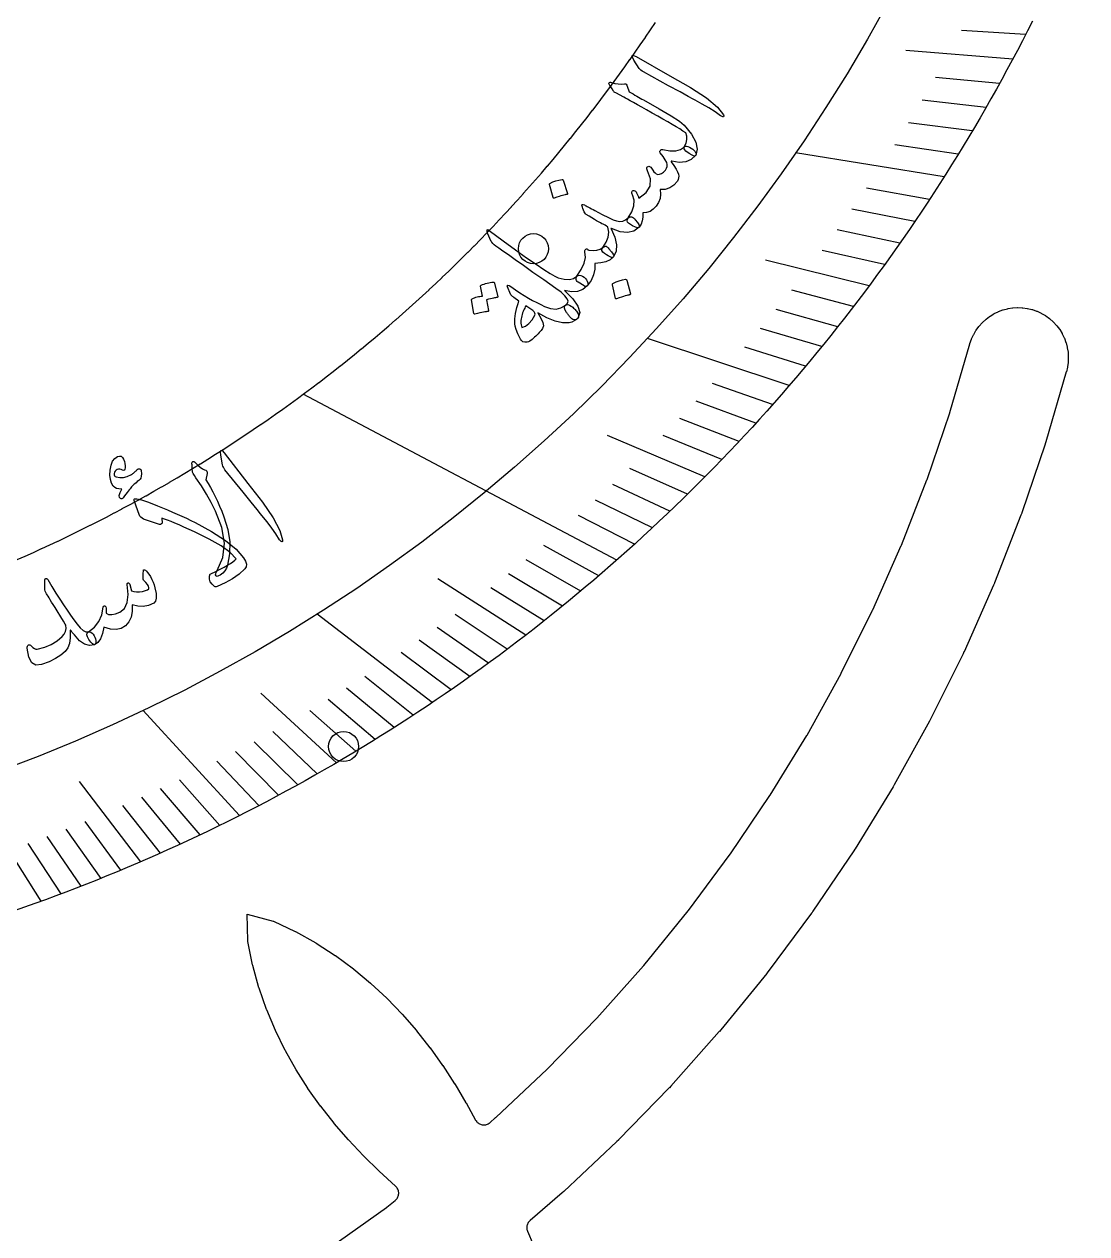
# Model space of a CAD drawing. Header units: millimetres. Extents: x -68 to 68, y -68 to 68.
# Drawn here: x 16.06 to 44.82, y -35.22 to -2.49 of the extents above; entities that cross this region are included whole.
import ezdxf

# ---------------------------------------------------------------- set-up
doc = ezdxf.new("R2010")
doc.units = ezdxf.units.MM
for name, color, linetype in [('CUT_INNER', 6, 'Continuous'), ('ENGRAVE', 7, 'Continuous'), ('ENGRAVE_FINE', 8, 'Continuous'), ('TEXT', 5, 'Continuous')]:
    doc.layers.add(name, color=color, linetype=linetype)

msp = doc.modelspace()

# ---------------------------------------------------------------- linework, layer by layer
at = {"layer": 'CUT_INNER'}
for points in [[(43.3511, -2.4031), (43.2164, -2.6687), (43.08, -2.9334), (42.9421, -3.1973), (42.8025, -3.4604), (42.6613, -3.7226), (42.5185, -3.9839), (42.3742, -4.2444), (42.2282, -4.5039), (42.0806, -4.7626), (41.9315, -5.0204), (41.7807, -5.2772), (41.6284, -5.5331), (41.4745, -5.788), (41.3191, -6.042), (41.1621, -6.2951), (41.0036, -6.5472), (40.8435, -6.7983), (40.6819, -7.0484), (40.5187, -7.2975), (40.354, -7.5456), (40.1878, -7.7927), (40.0201, -8.0388), (39.8509, -8.2838), (39.6802, -8.5278), (39.5079, -8.7708), (39.3342, -9.0127), (39.1591, -9.2535), (38.9824, -9.4932), (38.8043, -9.7319), (38.6247, -9.9694), (38.4437, -10.2059), (38.2612, -10.4412), (38.0772, -10.6754), (37.8919, -10.9085), (37.7051, -11.1404), (37.5169, -11.3712), (37.3273, -11.6008), (37.1362, -11.8293), (36.9438, -12.0565), (36.75, -12.2826), (36.5548, -12.5075), (36.3582, -12.7312), (36.1603, -12.9537), (35.961, -13.175), (35.7603, -13.395), (35.5583, -13.6138), (35.355, -13.8314), (35.1503, -14.0477), (34.9443, -14.2627), (34.737, -14.4765), (34.5284, -14.689), (34.3184, -14.9002), (34.1072, -15.1102), (33.8947, -15.3188), (33.681, -15.5261), (33.4659, -15.7321), (33.2496, -15.9368), (33.0321, -16.1401), (32.8133, -16.3422), (32.5932, -16.5428), (32.372, -16.7421), (32.1495, -16.9401), (31.9258, -17.1367), (31.7009, -17.3319), (31.4748, -17.5257), (31.2476, -17.7181), (31.0191, -17.9091), (30.7895, -18.0988), (30.5587, -18.287), (30.3268, -18.4738), (30.0937, -18.6592), (29.8595, -18.8431), (29.6242, -19.0256), (29.3878, -19.2066), (29.1502, -19.3862), (28.9116, -19.5644), (28.6719, -19.741), (28.4311, -19.9162), (28.1892, -20.0899), (27.9462, -20.2621), (27.7022, -20.4329), (27.4572, -20.6021), (27.2111, -20.7698), (26.964, -20.936), (26.7159, -21.1007), (26.4668, -21.2639), (26.2167, -21.4255), (25.9656, -21.5856), (25.7135, -21.7442), (25.4605, -21.9012), (25.2065, -22.0566), (24.9515, -22.2105), (24.6956, -22.3628), (24.4388, -22.5135), (24.1811, -22.6627), (23.9224, -22.8103), (23.6629, -22.9563), (23.4024, -23.1007), (23.1411, -23.2435), (22.8789, -23.3847), (22.6158, -23.5242), (22.3519, -23.6622), (22.0872, -23.7985), (21.8216, -23.9332), (21.5552, -24.0663), (21.288, -24.1978), (21.02, -24.3276), (20.7512, -24.4557), (20.4816, -24.5822), (20.2112, -24.7071), (19.9401, -24.8302), (19.6682, -24.9518), (19.3956, -25.0716), (19.1223, -25.1898), (18.8482, -25.3063), (18.5734, -25.4211), (18.298, -25.5342), (18.0218, -25.6456), (17.745, -25.7554), (17.4674, -25.8634), (17.1893, -25.9697), (16.9105, -26.0743), (16.631, -26.1772), (16.3509, -26.2784), (16.0703, -26.3779), (15.789, -26.4756)], [(15.8655, -16.9741), (16.0871, -16.8767), (16.0885, -16.8761), (16.3095, -16.7773), (16.3109, -16.7767), (16.5313, -16.6766), (16.5327, -16.6759), (16.7524, -16.5744), (16.7538, -16.5738), (16.973, -16.471), (16.9744, -16.4703), (17.1929, -16.3662), (17.1942, -16.3655), (17.4121, -16.26), (17.4135, -16.2593), (17.6307, -16.1525), (17.632, -16.1518), (17.8486, -16.0436), (17.85, -16.0429), (18.0658, -15.9334), (18.0672, -15.9327), (18.2824, -15.8219), (18.2838, -15.8212), (18.4983, -15.7091), (18.4996, -15.7084), (18.7135, -15.5949), (18.7148, -15.5942), (18.9279, -15.4794), (18.9293, -15.4787), (19.1417, -15.3626), (19.1431, -15.3619), (19.3548, -15.2445), (19.3561, -15.2438), (19.5671, -15.1251), (19.5684, -15.1244), (19.7787, -15.0044), (19.78, -15.0036), (19.9895, -14.8824), (19.9908, -14.8816), (20.1996, -14.7591), (20.2009, -14.7583), (20.4089, -14.6345), (20.4102, -14.6337), (20.6174, -14.5087), (20.6188, -14.5079), (20.8252, -14.3815), (20.8265, -14.3807), (21.0322, -14.2531), (21.0335, -14.2523), (21.2384, -14.1234), (21.2397, -14.1226), (21.4438, -13.9925), (21.4451, -13.9916), (21.6484, -13.8603), (21.6497, -13.8594), (21.8522, -13.7268), (21.8535, -13.7259), (22.0551, -13.5921), (22.0564, -13.5912), (22.2573, -13.4561), (22.2585, -13.4553), (22.4586, -13.319), (22.4598, -13.3181), (22.659, -13.1805), (22.6603, -13.1797), (22.8586, -13.0409), (22.8598, -13.04), (23.0573, -12.9), (23.0586, -12.8991), (23.2552, -12.7579), (23.2564, -12.757), (23.4522, -12.6146), (23.4534, -12.6137), (23.6483, -12.4701), (23.6495, -12.4692), (23.8435, -12.3244), (23.8447, -12.3235), (24.0378, -12.1775), (24.039, -12.1766), (24.2312, -12.0294), (24.2324, -12.0285), (24.4237, -11.8802), (24.4249, -11.8792), (24.6153, -11.7297), (24.6165, -11.7288), (24.8059, -11.5781), (24.8071, -11.5771), (24.9956, -11.4253), (24.9968, -11.4243), (25.1844, -11.2714), (25.1856, -11.2704), (25.3722, -11.1163), (25.3734, -11.1153), (25.5591, -10.96), (25.5603, -10.959), (25.745, -10.8026), (25.7462, -10.8016), (25.93, -10.6441), (25.9311, -10.6431), (26.1139, -10.4844), (26.1151, -10.4834), (26.2969, -10.3236), (26.2981, -10.3226), (26.4789, -10.1617), (26.48, -10.1607), (26.6599, -9.9987), (26.661, -9.9976), (26.8399, -9.8345), (26.841, -9.8335), (27.0189, -9.6693), (27.02, -9.6682), (27.1968, -9.5029), (27.1979, -9.5019), (27.3738, -9.3355), (27.3749, -9.3345), (27.5497, -9.167), (27.5508, -9.166), (27.7245, -8.9974), (27.7256, -8.9964), (27.8984, -8.8268), (27.8995, -8.8257), (28.0711, -8.6551), (28.0722, -8.654), (28.2429, -8.4823), (28.2439, -8.4812), (28.4135, -8.3085), (28.4146, -8.3074), (28.5831, -8.1336), (28.5842, -8.1325), (28.7516, -7.9577), (28.7527, -7.9566), (28.919, -7.7808), (28.9201, -7.7797), (29.0854, -7.6028), (29.0864, -7.6017), (29.2506, -7.4239), (29.2517, -7.4227), (29.4148, -7.2439), (29.4158, -7.2427), (29.5778, -7.0629), (29.5788, -7.0618), (29.7397, -6.8809), (29.7407, -6.8798), (29.9005, -6.6979), (29.9015, -6.6968), (30.0602, -6.514), (30.0612, -6.5128), (30.2187, -6.329), (30.2197, -6.3279), (30.3762, -6.1431), (30.3771, -6.142), (30.5324, -5.9563), (30.5334, -5.9551), (30.6875, -5.7685), (30.6885, -5.7673), (30.8415, -5.5797), (30.8425, -5.5785), (30.9943, -5.39), (30.9952, -5.3888), (31.1459, -5.1993), (31.1469, -5.1981), (31.2964, -5.0078), (31.2973, -5.0065), (31.4457, -4.8153), (31.4466, -4.8141), (31.5937, -4.6219), (31.5947, -4.6206), (31.7407, -4.4276), (31.7416, -4.4263), (31.8864, -4.2323), (31.8873, -4.2311), (32.0309, -4.0363), (32.0318, -4.035), (32.1742, -3.8393), (32.1751, -3.838), (32.3163, -3.6414), (32.3172, -3.6402), (32.4571, -3.4427), (32.458, -3.4414), (32.5968, -3.2431), (32.5977, -3.2419), (32.7352, -3.0427), (32.7361, -3.0414), (32.8724, -2.8414), (32.8733, -2.8401), (33.0084, -2.6393), (33.0092, -2.638), (33.1431, -2.4363)], [(24.3175, -35.6088), (25.8642, -34.5017), (25.8731, -34.4951), (26.1009, -34.3162), (26.1194, -34.3002), (26.1362, -34.2824), (26.1512, -34.2631), (26.1642, -34.2424), (26.1752, -34.2206), (26.184, -34.1977), (26.1905, -34.1742), (26.1946, -34.1501), (26.1964, -34.1257), (26.1958, -34.1012), (26.1929, -34.077), (26.1875, -34.0531), (26.1799, -34.0299), (26.17, -34.0075), (26.158, -33.9862), (26.1439, -33.9662), (26.128, -33.9476), (26.1103, -33.9307), (26.1091, -33.9296), (26.1064, -33.9272), (25.6686, -33.5248), (25.6656, -33.5219), (25.244, -33.1075), (25.2406, -33.1041), (24.8371, -32.6762), (24.8335, -32.6723), (24.4498, -32.2294), (24.4462, -32.2249), (24.0839, -31.7657), (24.0802, -31.7608), (23.7409, -31.284), (23.7372, -31.2786), (23.4221, -30.7831), (23.4186, -30.7772), (23.1289, -30.2619), (23.1257, -30.2558), (22.8626, -29.7197), (22.8596, -29.7131), (22.6245, -29.1551), (22.6218, -29.1482), (22.4168, -28.5669), (22.4144, -28.5592), (22.2433, -27.9523), (22.241, -27.9429), (22.113, -27.303), (22.1122, -27.2978), (22.1118, -27.2926), (22.0902, -26.5692), (22.0903, -26.5634), (22.0959, -26.5647), (22.7941, -26.7553), (22.7991, -26.7569), (22.8039, -26.7589), (23.396, -27.0333), (23.4046, -27.0377), (23.9545, -27.3462), (23.9614, -27.3504), (24.4785, -27.6859), (24.4846, -27.6902), (24.972, -28.0495), (24.9776, -28.0539), (25.4371, -28.4353), (25.4424, -28.4399), (25.8754, -28.8423), (25.8803, -28.8471), (26.2881, -29.2695), (26.2925, -29.2743), (26.6765, -29.716), (26.6804, -29.7207), (27.042, -30.1805), (27.0454, -30.1851), (27.3861, -30.6619), (27.3891, -30.6663), (27.7105, -31.1589), (27.713, -31.1629), (28.0171, -31.6699), (28.0192, -31.6736), (28.2794, -32.1423), (28.2924, -32.1632), (28.3074, -32.1828), (28.3242, -32.2007), (28.3428, -32.217), (28.3628, -32.2313), (28.3842, -32.2436), (28.4066, -32.2537), (28.43, -32.2615), (28.454, -32.2671), (28.4784, -32.2702), (28.503, -32.2709), (28.5276, -32.2692), (28.5519, -32.2651), (28.5756, -32.2586), (28.5986, -32.2498), (28.6206, -32.2388), (28.6415, -32.2257), (28.6609, -32.2106), (28.8203, -32.0736), (28.8285, -32.0662), (30.2146, -30.7636), (30.2225, -30.7559), (31.5495, -29.3931), (31.5571, -29.385), (32.8223, -27.9647), (32.8295, -27.9562), (34.0304, -26.4812), (34.0372, -26.4725), (35.1716, -24.9456), (35.178, -24.9366), (36.2435, -23.3609), (36.2495, -23.3516), (37.2441, -21.7302), (37.2497, -21.7206), (38.1713, -20.0568), (38.1765, -20.0469), (39.0235, -18.3438), (39.0282, -18.3338), (39.7987, -16.5947), (39.803, -16.5845), (40.4957, -14.813), (40.4995, -14.8026), (41.1129, -13.0021), (41.1162, -12.9915), (41.6583, -11.1343), (41.6602, -11.1284), (41.7008, -11.0111), (41.7054, -10.9997), (41.756, -10.8897), (41.7616, -10.8788), (41.8228, -10.7743), (41.8295, -10.7641), (41.9006, -10.666), (41.9083, -10.6565), (41.9886, -10.5659), (41.9972, -10.5572), (42.0861, -10.4749), (42.0955, -10.467), (42.192, -10.3939), (42.2021, -10.3869), (42.3053, -10.3236), (42.3161, -10.3177), (42.425, -10.2648), (42.4362, -10.26), (42.5498, -10.218), (42.5615, -10.2143), (42.6787, -10.1836), (42.6907, -10.1811), (42.8102, -10.1621), (42.8224, -10.1608), (42.9433, -10.1535), (42.9556, -10.1534), (43.0766, -10.1581), (43.0888, -10.1592), (43.2087, -10.1757), (43.2208, -10.1779), (43.3386, -10.2061), (43.3503, -10.2095), (43.4648, -10.2491), (43.4761, -10.2537), (43.5861, -10.3043), (43.597, -10.31), (43.7015, -10.3711), (43.7118, -10.3778), (43.8098, -10.449), (43.8194, -10.4566), (43.9099, -10.537), (43.9187, -10.5456), (44.001, -10.6344), (44.0088, -10.6438), (44.082, -10.7403), (44.0889, -10.7504), (44.1523, -10.8536), (44.1581, -10.8644), (44.2111, -10.9733), (44.2159, -10.9846), (44.2579, -11.0982), (44.2616, -11.1099), (44.2922, -11.227), (44.2947, -11.239), (44.3138, -11.3586), (44.3151, -11.3708), (44.3223, -11.4917), (44.3224, -11.5039), (44.3178, -11.6249), (44.3167, -11.6371), (44.3002, -11.7571), (44.2979, -11.7691), (44.269, -11.8899), (44.2675, -11.8958), (43.7158, -13.786), (43.715, -13.7887), (43.6976, -13.8435), (43.6968, -13.8461), (43.0612, -15.7116), (43.0603, -15.7142), (43.0405, -15.7682), (43.0396, -15.7708), (42.3219, -17.6062), (42.3208, -17.6088), (42.2987, -17.6619), (42.2976, -17.6645), (41.4992, -19.4662), (41.4981, -19.4688), (41.4736, -19.5208), (41.4724, -19.5233), (40.5949, -21.2879), (40.5936, -21.2904), (40.5669, -21.3413), (40.5656, -21.3437), (39.6107, -23.0677), (39.6093, -23.0701), (39.5803, -23.1198), (39.5789, -23.1222), (38.5484, -24.802), (38.547, -24.8044), (38.5158, -24.8527), (38.5143, -24.855), (37.4103, -26.4876), (37.4087, -26.4898), (37.3755, -26.5368), (37.3738, -26.539), (36.1985, -28.1209), (36.1969, -28.1231), (36.1615, -28.1685), (36.1598, -28.1707), (34.9155, -29.699), (34.9137, -29.7011), (34.8764, -29.7449), (34.8746, -29.747), (33.5638, -31.2185), (33.5619, -31.2206), (33.5227, -31.2627), (33.5208, -31.2647), (32.1459, -32.6766), (32.144, -32.6786), (32.1029, -32.7189), (32.1009, -32.7208), (30.6648, -34.0704), (30.6628, -34.0723), (30.62, -34.1107), (30.6179, -34.1125), (29.7503, -34.8582), (29.7327, -34.8749), (29.7168, -34.8932), (29.7028, -34.9129), (29.6907, -34.9339), (29.6807, -34.956), (29.6729, -34.9789), (29.6674, -35.0025), (29.6642, -35.0265), (29.6633, -35.0508), (29.6648, -35.0749), (29.6686, -35.0989), (29.6746, -35.1223), (29.683, -35.1451), (29.8349, -35.5047)]]:
    msp.add_lwpolyline(points, dxfattribs=at)
at = {"layer": 'ENGRAVE'}
for points in [[(40.9581, -6.6188), (36.9404, -5.9696)], [(36.766, -12.2641), (32.9351, -10.9862)], [(32.0991, -16.9846), (23.6145, -12.4951)], [(16.5169, -26.2187), (11.6718, -18.5277)], [(27.1031, -20.8428), (23.9875, -18.4468)], [(21.8838, -23.9019), (19.2732, -21.0505)]]:
    msp.add_lwpolyline(points, dxfattribs=at)
for centre, radius in [((0, 19.4171), 44.8228), ((29.8433, -8.5597), 0.4077), ((24.7039, -22.0311), 0.4077)]:
    msp.add_circle(centre, radius, dxfattribs=at)
at = {"layer": 'ENGRAVE_FINE'}
for points in [[(43.1663, -2.7664), (41.43, -2.6551)], [(42.8171, -3.4331), (39.9206, -3.2009)], [(42.46, -4.09), (40.729, -3.9233)], [(42.0953, -4.737), (40.3678, -4.5426)], [(41.7233, -5.3741), (39.9998, -5.1521)], [(41.3441, -6.0014), (39.6251, -5.7518)], [(40.5654, -7.2265), (38.857, -6.9222)], [(40.1663, -7.8245), (38.464, -7.4929)], [(39.7609, -8.4128), (38.0652, -8.0541)], [(39.3495, -8.9915), (37.661, -8.6057)], [(38.9323, -9.5606), (36.1248, -8.8712)], [(38.5096, -10.1202), (36.8368, -9.6806)], [(38.0813, -10.6702), (36.4173, -10.204)], [(37.6479, -11.2109), (35.993, -10.7181)], [(37.2094, -11.7421), (35.5642, -11.223)], [(36.3179, -12.7768), (34.6936, -12.2053)], [(35.8653, -13.2803), (34.2522, -12.683)], [(35.4083, -13.7746), (33.8069, -13.1516)], [(34.4817, -14.7362), (31.8491, -13.6111)], [(34.947, -14.2599), (33.3578, -13.6114)], [(34.0125, -15.2035), (32.4491, -14.5046)], [(33.5395, -15.6619), (31.9897, -14.9382)], [(33.0628, -16.1115), (31.5271, -15.3632)], [(32.5827, -16.5524), (31.0615, -15.7796)], [(31.6123, -17.4081), (30.1216, -16.5873)], [(31.1223, -17.8231), (29.6476, -16.9786)], [(29.6348, -19.0174), (27.2574, -17.4918)], [(30.6294, -18.2296), (29.171, -17.3617)], [(30.1335, -18.6277), (28.692, -17.7366)], [(29.1335, -19.3988), (27.7269, -18.4623)], [(28.6295, -19.772), (27.2411, -18.8131)], [(28.1231, -20.137), (26.7532, -19.1561)], [(27.6142, -20.4939), (26.2633, -19.4913)], [(26.5898, -21.1836), (25.278, -20.1385)], [(24.516, -22.4684), (22.4657, -20.5894)], [(26.0743, -21.5166), (24.7827, -20.4507)], [(25.5568, -21.8416), (24.2858, -20.7554)], [(25.0374, -22.1589), (23.7873, -21.0525)], [(23.4681, -23.0645), (22.283, -21.8999)], [(23.9929, -22.7703), (22.7858, -21.6247)], [(22.9415, -23.3511), (21.779, -22.1678)], [(22.4134, -23.6302), (21.2736, -22.4285)], [(19.215, -25.1499), (17.5535, -22.9752)], [(20.8202, -24.423), (19.7508, -23.1685)], [(21.3527, -24.1661), (20.2595, -22.9288)], [(20.2864, -24.6725), (19.2411, -23.4012)], [(19.7513, -24.9148), (18.7304, -23.627)], [(18.6775, -25.3778), (17.7064, -24.0583)], [(17.5992, -25.8123), (16.679, -24.4627)], [(18.1389, -25.5986), (17.1931, -24.2638)], [(17.0585, -26.019), (16.1642, -24.6549)]]:
    msp.add_lwpolyline(points, dxfattribs=at)
at = {"layer": 'TEXT'}
for points in [[(32.5653, -3.4549), (32.5228, -3.3777), (32.518, -3.3362), (32.5507, -3.3304), (32.6212, -3.3601), (33.5346, -3.881), (34.0955, -4.2001), (34.5251, -4.4816), (34.8223, -4.7272), (34.9866, -4.9374), (34.9954, -4.9611), (34.9973, -4.978), (34.9922, -4.9881), (34.9802, -4.9913), (34.9656, -4.9904), (34.9491, -4.9855), (34.9308, -4.9767), (34.9107, -4.964), (34.7589, -4.858), (34.593, -4.7527), (34.413, -4.6478), (34.219, -4.5434), (34.169, -4.5152), (34.0329, -4.4403), (33.811, -4.3185), (33.5033, -4.1495), (32.8185, -3.7782), (32.7838, -3.7561), (32.754, -3.7325), (32.7292, -3.7075), (32.7093, -3.6809)], [(32.0101, -4.2975), (31.9704, -4.234), (31.9386, -4.1839), (31.9147, -4.1474), (31.8989, -4.1244), (31.8895, -4.1087), (31.8853, -4.0942), (31.8861, -4.081), (31.8919, -4.069), (31.9029, -4.0586), (31.9167, -4.0534), (31.9333, -4.0533), (31.9527, -4.0585), (32.0465, -4.0855), (32.137, -4.1018), (32.2241, -4.1071), (32.3077, -4.1016), (32.3332, -4.1015), (32.3546, -4.1117), (32.3718, -4.1321), (32.3848, -4.1628), (32.4387, -4.3137), (32.4902, -4.3437), (32.5409, -4.3731), (32.5907, -4.4019), (32.6396, -4.43), (32.6877, -4.4574), (32.7349, -4.4843), (32.7813, -4.5104), (32.8269, -4.536), (33.2486, -4.7719), (33.5729, -4.9636), (33.7993, -5.1119), (33.9275, -5.2172), (34.1229, -5.4596), (34.2393, -5.6765), (34.2767, -5.8678), (34.2353, -6.0328), (34.2327, -6.0362), (34.2301, -6.0397), (34.2275, -6.0432), (34.2249, -6.0467), (34.1902, -6.0531), (34.1362, -6.0335), (34.0628, -5.988), (33.9702, -5.9165), (33.9379, -5.8874), (33.9199, -5.8588), (33.9161, -5.8308), (33.9266, -5.8033), (33.9744, -5.7024), (33.9969, -5.6058), (33.9941, -5.5135), (33.966, -5.4257), (33.8917, -5.3758), (33.8056, -5.321), (33.708, -5.2612), (33.5987, -5.1966), (33.4785, -5.127), (33.3478, -5.0527), (33.2068, -4.9735), (33.0554, -4.8894), (32.9075, -4.8056), (32.7743, -4.7305), (32.656, -4.6641), (32.5523, -4.6066), (32.4637, -4.5576), (32.3904, -4.5165), (32.3324, -4.4835), (32.2897, -4.4587), (32.0695, -4.3466), (32.0494, -4.3333), (32.0328, -4.3207), (32.0197, -4.3087), (32.0101, -4.2975)], [(32.5213, -7.1069), (32.5117, -7.0818), (32.5065, -7.059), (32.5058, -7.0384), (32.5094, -7.0199), (32.5172, -7.0049), (32.5288, -6.9944), (32.5443, -6.9884), (32.5638, -6.9869), (32.5844, -6.9916), (32.6035, -7.004), (32.6212, -7.0242), (32.6374, -7.0522), (32.6439, -7.0683), (32.651, -7.0846), (32.6587, -7.101), (32.6669, -7.1176), (32.6752, -7.1345), (32.6829, -7.1521), (32.6902, -7.1702), (32.6969, -7.1891), (32.896, -7.0402), (33.0018, -6.8666), (33.014, -6.6693), (32.9326, -6.4493), (32.9224, -6.4247), (32.9163, -6.4026), (32.9143, -6.3831), (32.9164, -6.3661), (32.9237, -6.3507), (32.9345, -6.3395), (32.9488, -6.3325), (32.9667, -6.3295), (32.9859, -6.3319), (33.0039, -6.3409), (33.0209, -6.3565), (33.0367, -6.3788), (33.0731, -6.435), (33.1061, -6.4792), (33.1357, -6.5112), (33.1619, -6.531), (33.2078, -6.5482), (33.2569, -6.5465), (33.3091, -6.5261), (33.3643, -6.4868), (33.4143, -6.4362), (33.4482, -6.3854), (33.4659, -6.3344), (33.4675, -6.2833), (33.4506, -6.2249), (33.4131, -6.1522), (33.3549, -6.0651), (33.276, -5.9638), (33.267, -5.9509), (33.2647, -5.9364), (33.2689, -5.9202), (33.2798, -5.9023), (33.2945, -5.8866), (33.3099, -5.8769), (33.3262, -5.8732), (33.3432, -5.8754), (33.5336, -5.9148), (33.6948, -5.9152), (33.8268, -5.8768), (33.9292, -5.7998), (33.953, -5.7856), (33.9843, -5.7829), (34.023, -5.7917), (34.0691, -5.8121), (34.1165, -5.8374), (34.1565, -5.8646), (34.189, -5.8938), (34.2142, -5.925), (34.2343, -5.9575), (34.245, -5.9857), (34.2462, -6.0096), (34.2379, -6.0293), (34.1171, -6.1469), (33.9681, -6.2131), (33.7913, -6.2275), (33.5871, -6.1903), (33.5767, -6.1881), (33.571, -6.1902), (33.5701, -6.1966), (33.574, -6.2074), (33.6463, -6.3129), (33.7024, -6.4036), (33.7423, -6.4793), (33.7661, -6.54), (33.7753, -6.5934), (33.774, -6.6436), (33.7623, -6.6906), (33.7402, -6.7345), (33.6437, -6.8433), (33.5338, -6.9174), (33.4108, -6.9565), (33.275, -6.9608), (33.2866, -7.0844), (33.2726, -7.2004), (33.233, -7.3088), (33.1677, -7.4093), (33.0874, -7.4917), (33.0001, -7.5494), (32.9059, -7.5822), (32.8049, -7.5902), (32.8064, -7.703), (32.7899, -7.8046), (32.7553, -7.8951), (32.7027, -7.9743), (32.665, -7.9913), (32.6052, -7.9791), (32.5232, -7.9375), (32.4192, -7.8666), (32.3929, -7.8385), (32.3823, -7.8059), (32.3872, -7.7688), (32.4078, -7.7272), (32.5091, -7.5582), (32.5616, -7.3982), (32.5656, -7.2477), (32.5213, -7.1069)], [(30.276, -6.8221), (30.2753, -6.8147), (30.2776, -6.8072), (30.2828, -6.7995), (30.2909, -6.7917), (30.3684, -6.7535), (30.4485, -6.7235), (30.5313, -6.7016), (30.6167, -6.6879), (30.6274, -6.6886), (30.6358, -6.692), (30.6418, -6.6981), (30.6454, -6.707), (30.7659, -7.0657), (30.7671, -7.0762), (30.7624, -7.0845), (30.7519, -7.0905), (30.7356, -7.0943), (30.7215, -7.0975), (30.6998, -7.1031), (30.6705, -7.1109), (30.6335, -7.1209), (30.5885, -7.1336), (30.5353, -7.1493), (30.4737, -7.1679), (30.4038, -7.1894), (30.3936, -7.1914), (30.386, -7.1903), (30.3812, -7.1861), (30.3791, -7.1787)], [(31.2666, -7.6304), (31.253, -7.6171), (31.2374, -7.5939), (31.2199, -7.5607), (31.2004, -7.5174), (31.1834, -7.4746), (31.17, -7.4398), (31.1602, -7.4131), (31.1541, -7.3943), (31.1567, -7.3709), (31.1693, -7.3603), (31.192, -7.3625), (31.2249, -7.3776), (31.246, -7.3893), (31.2714, -7.403), (31.3011, -7.4186), (31.3351, -7.4361), (31.373, -7.4559), (31.414, -7.478), (31.4582, -7.5025), (31.5057, -7.5294), (31.7081, -7.6363), (31.8728, -7.7182), (31.9997, -7.7752), (32.0886, -7.8074), (32.1796, -7.8204), (32.2631, -7.8113), (32.3392, -7.7803), (32.4078, -7.7272), (32.427, -7.7117), (32.4483, -7.7021), (32.4716, -7.6983), (32.497, -7.7005), (32.5255, -7.7088), (32.5524, -7.7242), (32.5775, -7.7466), (32.601, -7.776), (32.6571, -7.8489), (32.6927, -7.9063), (32.7079, -7.9481), (32.7027, -7.9743), (32.5631, -8.0826), (32.3917, -8.1257), (32.1891, -8.1035), (31.9556, -8.016), (31.9467, -8.0136), (31.9418, -8.014), (31.9409, -8.0171), (31.9439, -8.023), (32.0477, -8.2496), (32.0933, -8.4516), (32.0808, -8.6287), (32.0102, -8.7804), (31.997, -8.793), (31.9799, -8.7986), (31.959, -8.7973), (31.9343, -8.7889), (31.9026, -8.7728), (31.8636, -8.7511), (31.8176, -8.7237), (31.7643, -8.6908), (31.7179, -8.6525), (31.6953, -8.6124), (31.6965, -8.5702), (31.7216, -8.5261), (31.8151, -8.3875), (31.8685, -8.2493), (31.8819, -8.1118), (31.8554, -7.9752), (31.8459, -7.9649), (31.8216, -7.9489), (31.7824, -7.9273), (31.7285, -7.8999), (31.6951, -7.8829), (31.6548, -7.861), (31.6074, -7.8341), (31.5531, -7.8022), (31.4918, -7.7657), (31.4237, -7.7248), (31.3486, -7.6797), (31.2666, -7.6304)], [(30.7399, -10.2895), (30.7016, -10.2222), (30.6824, -10.1674), (30.6824, -10.1251), (30.7015, -10.0952), (30.7369, -10.0633), (30.7617, -10.034), (30.7758, -10.0072), (30.7793, -9.9831), (30.7548, -9.9124), (30.6924, -9.8312), (30.5921, -9.7394), (30.454, -9.6367), (30.1222, -9.4064), (29.8276, -9.2002), (29.5701, -9.0187), (29.3495, -8.8619), (29.1654, -8.7303), (29.0175, -8.6242), (28.9057, -8.5439), (28.8299, -8.4893), (28.7817, -8.4511), (28.7436, -8.4171), (28.7156, -8.3872), (28.6978, -8.3614), (28.6001, -8.1427), (28.5872, -8.0825), (28.5906, -8.0492), (28.6104, -8.043), (28.6465, -8.0636), (29.0246, -8.3464), (29.3619, -8.5934), (29.658, -8.8048), (29.9129, -8.9808), (30.1261, -9.1223), (30.2974, -9.2299), (30.4265, -9.3038), (30.5134, -9.3443), (30.6769, -9.3888), (30.8158, -9.3969), (30.9297, -9.3688), (31.0186, -9.3044), (31.047, -9.2844), (31.0823, -9.2781), (31.1245, -9.2854), (31.1737, -9.3065), (31.2142, -9.3317), (31.2487, -9.3624), (31.2774, -9.3987), (31.3001, -9.4407), (31.3137, -9.481), (31.3184, -9.5153), (31.3141, -9.5436), (31.3008, -9.5658), (31.1799, -9.6622), (31.0363, -9.7148), (30.8705, -9.7233), (30.6827, -9.6878), (30.9084, -9.9165), (31.046, -10.1153), (31.0951, -10.2844), (31.0558, -10.4236), (31.0356, -10.4499), (31.0147, -10.4694), (30.9929, -10.482), (30.9703, -10.4877), (30.9423, -10.487), (30.9136, -10.4772), (30.884, -10.4582), (30.8537, -10.43), (30.8384, -10.4121), (30.8233, -10.3945), (30.8084, -10.377), (30.7937, -10.3598), (30.7794, -10.3425), (30.7657, -10.325), (30.7525, -10.3073), (30.7399, -10.2895)], [(31.7216, -8.5261), (31.7524, -8.5076), (31.7776, -8.4963), (31.7972, -8.4923), (31.811, -8.4955), (31.8276, -8.5058), (31.846, -8.5205), (31.8662, -8.5396), (31.8882, -8.5632), (31.9545, -8.6435), (31.997, -8.7064), (32.0156, -8.7521), (32.0102, -8.7804), (31.9202, -8.8577), (31.8056, -8.9131), (31.6667, -8.9463), (31.5036, -8.9571), (31.5063, -9.11), (31.473, -9.2631), (31.4035, -9.4162), (31.2979, -9.569), (31.2814, -9.5808), (31.2617, -9.5844), (31.2387, -9.5798), (31.2124, -9.5669), (31.0573, -9.4701), (31.04, -9.4592), (31.0253, -9.4433), (31.0131, -9.4223), (31.0033, -9.3963), (30.999, -9.3727), (30.9996, -9.3501), (31.0051, -9.3284), (31.0157, -9.3076), (31.1397, -9.1256), (31.2177, -8.9546), (31.2498, -8.795), (31.2363, -8.6471), (31.2331, -8.6284), (31.2344, -8.6109), (31.2404, -8.5946), (31.2509, -8.5796), (31.264, -8.5687), (31.2774, -8.5645), (31.2912, -8.5671), (31.3053, -8.5766), (31.3176, -8.5868), (31.329, -8.5949), (31.3396, -8.6007), (31.3493, -8.6043), (31.4617, -8.6079), (31.5613, -8.596), (31.648, -8.5687), (31.7216, -8.5261)], [(28.411, -9.5776), (28.411, -9.5702), (28.4139, -9.5628), (28.4198, -9.5555), (28.4287, -9.5483), (28.4688, -9.531), (28.5092, -9.5156), (28.5497, -9.5023), (28.5905, -9.4909), (28.6318, -9.4816), (28.6741, -9.4742), (28.7173, -9.4689), (28.7616, -9.4656), (28.7724, -9.4673), (28.781, -9.4719), (28.7874, -9.4795), (28.7917, -9.49), (28.8778, -9.862), (28.8768, -9.8689), (28.871, -9.8746), (28.8604, -9.8791), (28.8448, -9.8824), (28.8328, -9.8832), (28.8145, -9.886), (28.7901, -9.8907), (28.7595, -9.8974), (28.7224, -9.9059), (28.6783, -9.9163), (28.6274, -9.9285), (28.5695, -9.9426), (28.6306, -10.2346), (28.6306, -10.2453), (28.6251, -10.2532), (28.614, -10.2584), (28.5973, -10.2608), (28.5828, -10.2628), (28.5605, -10.2665), (28.5303, -10.2719), (28.4922, -10.2788), (28.4458, -10.2877), (28.3908, -10.2989), (28.3272, -10.3124), (28.2549, -10.328), (28.2458, -10.3279), (28.2393, -10.3252), (28.2354, -10.32), (28.2342, -10.3123), (28.1666, -9.9455), (28.1667, -9.9381), (28.1697, -9.9307), (28.1757, -9.9235), (28.1847, -9.9163), (28.2178, -9.9006), (28.2515, -9.8869), (28.2857, -9.8752), (28.3205, -9.8656), (28.3556, -9.8578), (28.391, -9.8516), (28.4265, -9.8471), (28.4622, -9.8442)], [(31.9793, -9.5337), (31.979, -9.5261), (31.9818, -9.5182), (31.9876, -9.5101), (31.9966, -9.5019), (32.0789, -9.4608), (32.1635, -9.4283), (32.2503, -9.4042), (32.3394, -9.3886), (32.3504, -9.3891), (32.3588, -9.3925), (32.3646, -9.3988), (32.3679, -9.408), (32.4707, -9.7802), (32.4713, -9.7912), (32.466, -9.7999), (32.4548, -9.8063), (32.4377, -9.8105), (32.423, -9.8141), (32.4002, -9.8202), (32.3694, -9.8287), (32.3306, -9.8398), (32.2834, -9.8537), (32.2275, -9.8709), (32.1627, -9.8912), (32.0892, -9.9147), (32.0785, -9.9169), (32.0708, -9.9158), (32.066, -9.9115), (32.0643, -9.9039)], [(30.1451, -10.1222), (30.3078, -10.1779), (30.4549, -10.192), (30.5862, -10.1644), (30.7015, -10.0952), (30.7343, -10.0773), (30.7721, -10.0741), (30.8152, -10.0855), (30.8634, -10.1117), (30.8863, -10.1283), (30.9088, -10.1461), (30.931, -10.165), (30.9528, -10.1851), (30.9737, -10.2066), (30.993, -10.2296), (31.0109, -10.2543), (31.0272, -10.2805), (31.0513, -10.3264), (31.0646, -10.365), (31.0671, -10.3963), (31.0589, -10.4204), (31.008, -10.4733), (30.9497, -10.5152), (30.8841, -10.5461), (30.8111, -10.5659), (30.6339, -10.5682), (30.4329, -10.5232), (30.2084, -10.4308), (29.9606, -10.2912), (30.0462, -10.4355), (30.0967, -10.5544), (30.1121, -10.6479), (30.0925, -10.7159), (30.0729, -10.7438), (30.0512, -10.7722), (30.0273, -10.8012), (30.0013, -10.8308), (29.973, -10.8611), (29.9421, -10.8924), (29.9088, -10.9246), (29.8729, -10.9577), (29.8047, -11.0163), (29.749, -11.0581), (29.7058, -11.083), (29.6751, -11.0913), (29.611, -11.0903), (29.559, -11.076), (29.5191, -11.0484), (29.4912, -11.0077), (29.4249, -10.8606), (29.3771, -10.7432), (29.3479, -10.6552), (29.3375, -10.5966), (29.336, -10.5301), (29.339, -10.4605), (29.3464, -10.3881), (29.3582, -10.3127), (29.3744, -10.2343), (29.3949, -10.1529), (29.4198, -10.0686), (29.4489, -9.9813), (29.31, -9.8785), (29.294, -9.8653), (29.2794, -9.8531), (29.2661, -9.8419), (29.2541, -9.8316), (29.2438, -9.8218), (29.2356, -9.8123), (29.2294, -9.803), (29.2253, -9.7939), (29.1426, -9.5924), (29.1356, -9.5615), (29.1488, -9.5498), (29.182, -9.5572), (29.2353, -9.5839), (29.3568, -9.6701), (29.4763, -9.7506), (29.5938, -9.8256), (29.7092, -9.895), (29.8223, -9.9591), (29.9327, -10.0183), (30.0403, -10.0727), (30.1451, -10.1222)], [(29.6364, -10.1081), (29.6213, -10.136), (29.6062, -10.1655), (29.5911, -10.1965), (29.576, -10.229), (29.5616, -10.2633), (29.5486, -10.3), (29.5371, -10.3389), (29.5271, -10.3801), (29.5176, -10.4207), (29.5107, -10.461), (29.5064, -10.5009), (29.5047, -10.5404), (29.5058, -10.5794), (29.5099, -10.6177), (29.517, -10.6553), (29.5272, -10.6921), (29.6281, -10.6546), (29.721, -10.5865), (29.8056, -10.4878), (29.8816, -10.3585), (29.8864, -10.3314), (29.8794, -10.3016), (29.8607, -10.2693), (29.8302, -10.2345)], [(21.3812, -14.1458), (21.3714, -14.0583), (21.3827, -14.0181), (21.4152, -14.0252), (21.4691, -14.0795), (22.1148, -14.9093), (22.5116, -15.4182), (22.8013, -15.8423), (22.9824, -16.1827), (23.0541, -16.4397), (23.0532, -16.465), (23.0485, -16.4813), (23.04, -16.4887), (23.0277, -16.4871), (23.0145, -16.4807), (23.0011, -16.4699), (22.9875, -16.4548), (22.9738, -16.4353), (22.8739, -16.2795), (22.7607, -16.1188), (22.6343, -15.9533), (22.4948, -15.7828), (22.4593, -15.7376), (22.3621, -15.6165), (22.2034, -15.4192), (21.9835, -15.1457), (21.492, -14.5412), (21.4683, -14.5076), (21.4498, -14.4744), (21.4364, -14.4418), (21.4281, -14.4097)], [(19.1983, -14.7949), (19.1579, -14.8295), (19.1204, -14.8618), (19.0859, -14.8917), (19.0543, -14.9193), (19.0261, -14.9447), (19.0017, -14.968), (18.9809, -14.9893), (18.9638, -15.0084), (18.947, -15.0288), (18.9269, -15.0538), (18.9035, -15.0832), (18.8769, -15.1171), (18.847, -15.1558), (18.8141, -15.1994), (18.7781, -15.248), (18.7389, -15.3015), (18.7215, -15.3206), (18.7031, -15.3305), (18.6837, -15.3312), (18.6634, -15.3227), (18.6363, -15.2897), (18.6337, -15.2355), (18.6556, -15.1603), (18.7018, -15.064), (18.6246, -15.0602), (18.5601, -15.0458), (18.5082, -15.021), (18.4688, -14.9857), (18.4214, -14.9047), (18.3921, -14.805), (18.3806, -14.6865), (18.3867, -14.5493), (18.4101, -14.4165), (18.4509, -14.3112), (18.5091, -14.2332), (18.5849, -14.1825), (18.636, -14.1701), (18.6803, -14.1785), (18.7177, -14.2079), (18.7482, -14.2582), (18.7714, -14.318), (18.7867, -14.3761), (18.7943, -14.4324), (18.794, -14.487), (18.7868, -14.5291), (18.7723, -14.554), (18.7504, -14.5615), (18.7212, -14.5516), (18.684, -14.5334), (18.6478, -14.5249), (18.6125, -14.5263), (18.5781, -14.5376), (18.5454, -14.5554), (18.5206, -14.5787), (18.5038, -14.6073), (18.495, -14.6413), (18.4943, -14.6769), (18.5035, -14.7047), (18.5226, -14.7248), (18.5515, -14.737), (18.644, -14.7533), (18.7432, -14.7481), (18.8488, -14.7213), (18.9609, -14.673), (18.9699, -14.6675), (18.9797, -14.6607), (18.9901, -14.6526), (19.0013, -14.6431), (19.0132, -14.6326), (19.0261, -14.6213), (19.04, -14.6091), (19.0548, -14.5961), (19.071, -14.5823), (19.0856, -14.5696), (19.0985, -14.5582), (19.1099, -14.548), (19.12, -14.5391), (19.1292, -14.5316), (19.1375, -14.5255), (19.1449, -14.5209), (19.1601, -14.5145), (19.1746, -14.5127), (19.1883, -14.5157), (19.2012, -14.5235), (19.2115, -14.5321), (19.2194, -14.5414), (19.2248, -14.5515), (19.2278, -14.5624), (19.2323, -14.6489), (19.2288, -14.7165), (19.2175, -14.7652), (19.1983, -14.7949)], [(21.5626, -17.1228), (21.5326, -17.2059), (21.4894, -17.2786), (21.4331, -17.341), (21.3636, -17.3928), (21.3195, -17.4153), (21.285, -17.426), (21.26, -17.425), (21.2445, -17.4123), (21.2381, -17.3883), (21.2425, -17.3568), (21.2575, -17.3178), (21.2832, -17.2714), (21.4353, -16.9135), (21.4781, -16.5255), (21.4127, -16.1084), (21.2403, -15.6622), (21.121, -15.4275), (20.9924, -15.199), (20.8548, -14.9766), (20.7084, -14.7601), (20.6659, -14.6974), (20.6355, -14.6456), (20.6169, -14.6047), (20.6103, -14.5747), (20.6083, -14.5309), (20.6064, -14.4921), (20.6044, -14.4582), (20.6026, -14.4293), (20.6009, -14.4053), (20.5998, -14.386), (20.5992, -14.3713), (20.599, -14.3614), (20.602, -14.3468), (20.6068, -14.3354), (20.6136, -14.3271), (20.6224, -14.3221), (20.6358, -14.3199), (20.6475, -14.3206), (20.6574, -14.3242), (20.6655, -14.3308), (20.7505, -14.4113), (20.8241, -14.473), (20.8863, -14.5159), (20.9371, -14.5402), (20.9745, -14.5567), (20.9987, -14.58), (21.0099, -14.6101), (21.0078, -14.6472), (20.9751, -14.8128), (21.0405, -14.9158), (21.1045, -15.0249), (21.1671, -15.1402), (21.2283, -15.2617), (21.2884, -15.3895), (21.3477, -15.5238), (21.4061, -15.6645), (21.4637, -15.8116), (21.57, -16.1575), (21.6223, -16.4914), (21.62, -16.8132), (21.5626, -17.1228)], [(21.108, -17.3577), (21.2435, -17.2946), (21.3645, -17.2347), (21.4713, -17.178), (21.5637, -17.1247), (21.6422, -17.075), (21.7071, -17.0291), (21.7586, -16.987), (21.7967, -16.9488), (21.6319, -16.7791), (21.3884, -16.6026), (21.0675, -16.418), (20.6705, -16.2235), (20.52, -16.1543), (20.3811, -16.0913), (20.2538, -16.0348), (20.1378, -15.9848), (20.0333, -15.9417), (19.9404, -15.9057), (19.8589, -15.877), (19.7887, -15.8556), (19.7889, -15.9828), (19.7724, -16.0074), (19.751, -16.0211), (19.7248, -16.0241), (19.6938, -16.0163), (19.292, -15.8766), (19.251, -15.8561), (19.2168, -15.8288), (19.1895, -15.7947), (19.169, -15.7538), (19.0408, -15.4001), (19.0329, -15.3746), (19.0308, -15.3544), (19.0345, -15.3396), (19.044, -15.3301), (19.11, -15.3253), (19.2358, -15.3551), (19.4218, -15.4189), (19.6687, -15.5161), (19.8068, -15.5723), (19.9417, -15.6286), (20.0734, -15.685), (20.2018, -15.7414), (20.327, -15.7981), (20.4488, -15.8549), (20.5674, -15.9119), (20.6826, -15.9692), (21.1328, -16.2141), (21.5033, -16.4532), (21.7923, -16.6887), (21.9982, -16.9222), (22.0511, -17.0154), (22.0747, -17.097), (22.0689, -17.167), (22.0336, -17.2253), (21.8757, -17.3665), (21.697, -17.4926), (21.4979, -17.6034), (21.2785, -17.6985), (21.2578, -17.7064), (21.2396, -17.7097), (21.2238, -17.7086), (21.2105, -17.7029), (21.1423, -17.64), (21.097, -17.5721), (21.0744, -17.4992), (21.0746, -17.4212), (21.0792, -17.3955), (21.0863, -17.3764), (21.0959, -17.3638), (21.108, -17.3577)], [(19.2871, -17.2614), (19.2923, -17.2514), (19.3029, -17.2482), (19.3189, -17.2519), (19.3403, -17.2624), (19.3688, -17.2842), (19.4006, -17.32), (19.4356, -17.3697), (19.4738, -17.4336), (19.5144, -17.5076), (19.5489, -17.5824), (19.5771, -17.6582), (19.599, -17.7348), (19.6275, -17.8913), (19.6309, -18.0126), (19.6096, -18.0986), (19.5634, -18.1492), (19.4243, -18.2114), (19.2812, -18.2408), (19.1344, -18.2374), (18.9842, -18.2012), (18.983, -18.3785), (18.9521, -18.5317), (18.8916, -18.6606), (18.8015, -18.7651), (18.6869, -18.8343), (18.5511, -18.8636), (18.3943, -18.8526), (18.217, -18.8013), (18.1765, -18.9758), (18.1201, -19.1132), (18.0481, -19.2133), (17.9609, -19.276), (17.9366, -19.2743), (17.9036, -19.2508), (17.8616, -19.2054), (17.8108, -19.1382), (17.7709, -19.0672), (17.7556, -19.0084), (17.7649, -18.9617), (17.7989, -18.9271), (17.9603, -18.8025), (18.0804, -18.6497), (18.1591, -18.4692), (18.1963, -18.2613), (18.1982, -18.25), (18.2018, -18.2408), (18.207, -18.2338), (18.2139, -18.229), (18.2235, -18.2256), (18.2331, -18.2245), (18.2426, -18.2258), (18.2521, -18.2295), (18.2657, -18.2485), (18.2743, -18.2876), (18.2778, -18.3471), (18.2762, -18.4268), (18.3428, -18.4554), (18.4269, -18.4594), (18.5284, -18.4387), (18.6472, -18.3932), (18.774, -18.2937), (18.8493, -18.1363), (18.8726, -17.9214), (18.8437, -17.6495), (18.842, -17.6356), (18.843, -17.6247), (18.8466, -17.6165), (18.8528, -17.6113), (18.8639, -17.6068), (18.8746, -17.605), (18.8848, -17.6057), (18.8946, -17.6091), (18.9042, -17.6163), (18.9119, -17.6243), (18.9177, -17.6334), (18.9216, -17.6434), (18.9652, -17.8226), (19.0298, -17.8395), (19.1011, -17.8468), (19.179, -17.8446), (19.2635, -17.8329), (19.3416, -17.8131), (19.3964, -17.7891), (19.4279, -17.761), (19.4361, -17.7286), (19.4249, -17.6917), (19.3963, -17.6457), (19.3504, -17.5908), (19.2872, -17.5267), (19.28, -17.5031), (19.2776, -17.451), (19.2801, -17.3704), (19.2871, -17.2614)], [(17.7989, -18.9271), (17.8336, -18.9275), (17.866, -18.9383), (17.8962, -18.9596), (17.9241, -18.9914), (17.9525, -19.0336), (17.9746, -19.0763), (17.9903, -19.1197), (17.9997, -19.1637), (18.002, -19.2039), (17.9963, -19.236), (17.9825, -19.2601), (17.9609, -19.276), (17.8276, -19.2985), (17.6923, -19.2621), (17.5551, -19.167), (17.4162, -19.0133), (17.3948, -18.9856), (17.3762, -18.9616), (17.3606, -18.9413), (17.3477, -18.9247), (17.3377, -18.9117), (17.3306, -18.9025), (17.3264, -18.8969), (17.3249, -18.8951), (17.3139, -18.8863), (17.3066, -18.8858), (17.303, -18.8935), (17.3032, -18.9096), (17.3039, -19.0892), (17.2817, -19.2402), (17.2368, -19.3626), (17.1692, -19.4563), (17.0546, -19.5557), (16.9098, -19.649), (16.7349, -19.7359), (16.5298, -19.8159), (16.3771, -19.8316), (16.2617, -19.7624), (16.1836, -19.6088), (16.1422, -19.3712), (16.1425, -19.3404), (16.1481, -19.3155), (16.159, -19.2965), (16.1752, -19.2833), (16.1942, -19.2774), (16.2134, -19.2801), (16.2326, -19.2914), (16.252, -19.3114), (16.2935, -19.354), (16.3343, -19.3823), (16.3743, -19.3965), (16.4137, -19.3964), (16.6132, -19.3451), (16.7921, -19.2714), (16.9502, -19.1756), (17.0872, -19.0578), (17.1398, -18.9917), (17.1742, -18.9184), (17.1906, -18.8378), (17.189, -18.7501), (17.1714, -18.7161), (17.1251, -18.6394), (17.0504, -18.5198), (16.9472, -18.3574), (16.8928, -18.2701), (16.8438, -18.1912), (16.8004, -18.1206), (16.7626, -18.0584), (16.7301, -18.0051), (16.7032, -17.9614), (16.6816, -17.9273), (16.6655, -17.9028), (16.6439, -17.8639), (16.6287, -17.8279), (16.6199, -17.795), (16.6177, -17.765), (16.618, -17.7263), (16.6184, -17.6903), (16.6188, -17.6569), (16.6192, -17.6261), (16.6194, -17.5981), (16.6191, -17.5729), (16.6184, -17.5505), (16.6173, -17.5309), (16.6178, -17.5146), (16.6223, -17.5017), (16.6305, -17.4924), (16.6427, -17.4867), (16.6585, -17.486), (16.6724, -17.4897), (16.6843, -17.4978), (16.6942, -17.5103), (16.8074, -17.6991), (16.9167, -17.877), (17.0223, -18.044), (17.1241, -18.2), (17.2218, -18.3453), (17.3152, -18.4799), (17.4042, -18.6038), (17.4889, -18.7171), (17.5756, -18.8193), (17.6562, -18.8883), (17.7307, -18.9243), (17.7989, -18.9271)]]:
    msp.add_lwpolyline(points, close=True, dxfattribs=at)

doc.saveas('drawing.dxf')
